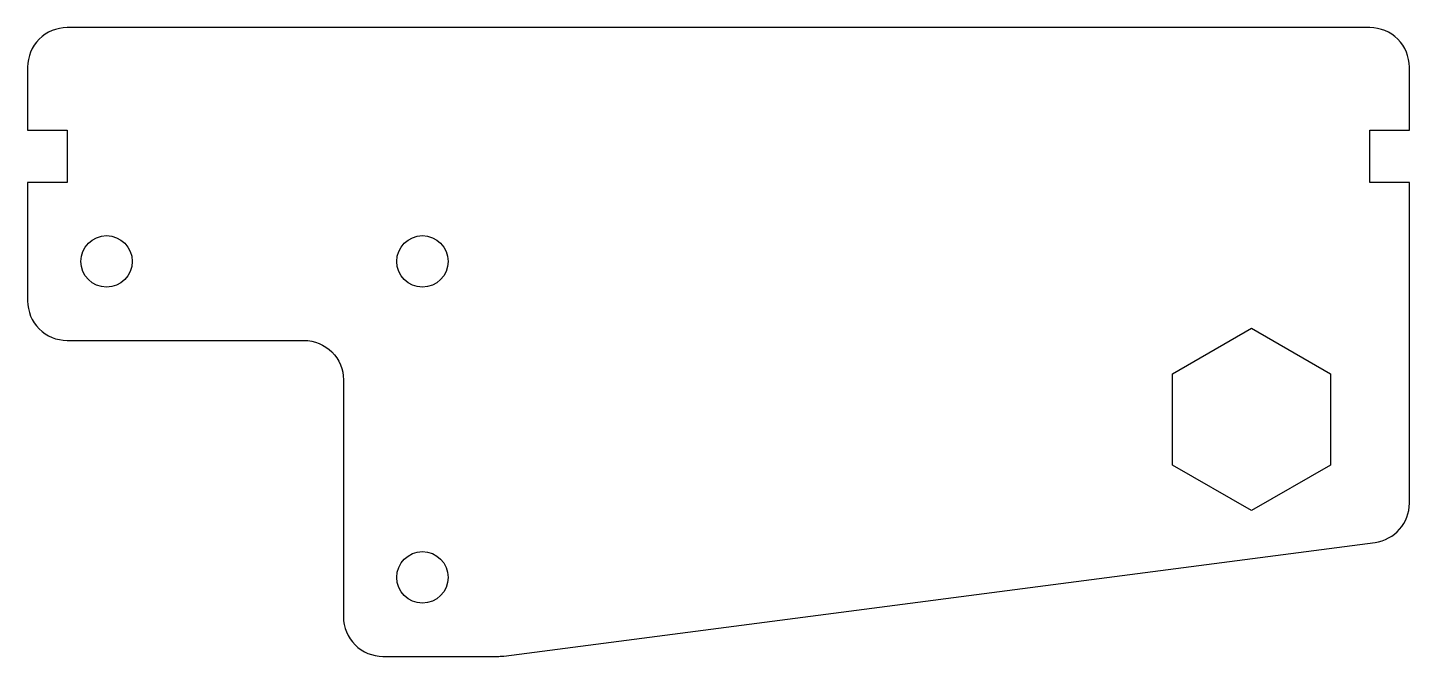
# Model space of a CAD drawing. Header units: inches. Extents: x -0.12 to 4.25, y -1.99 to 0.
import ezdxf

# ---------------------------------------------------------------- set-up
doc = ezdxf.new("R2010")
doc.units = ezdxf.units.IN
doc.header["$MEASUREMENT"] = 0

msp = doc.modelspace()

# ---------------------------------------------------------------- linework, layer by layer
msp.add_lwpolyline([(0, -0.4899), (-0.125, -0.4899), (-0.125, -0.8649, 0.414214), (0, -0.9899), (0.75, -0.9899, -0.414214), (0.875, -1.1149), (0.875, -1.8649, 0.414214), (1, -1.9899), (1.3669, -1.9899, 0.032437), (1.383, -1.9889), (4.1412, -1.6291, 0.376715), (4.25, -1.5052), (4.25, -0.4899), (4.125, -0.4899), (4.125, -0.325), (4.25, -0.325), (4.25, -0.125, 0.414214), (4.125, 0), (0, 0, 0.414214), (-0.125, -0.125), (-0.125, -0.325), (0, -0.325)], format="xyb", close=True)
msp.add_lwpolyline([(4, -1.3843), (3.75, -1.5286), (3.5, -1.3843), (3.5, -1.0956), (3.75, -0.9513), (4, -1.0956)], close=True)
for centre in [(0.125, -0.7399), (1.125, -0.7399), (1.125, -1.7399)]:
    msp.add_circle(centre, 0.0815)

doc.saveas('drawing.dxf')
